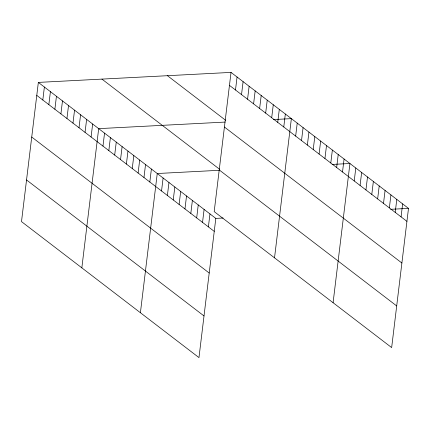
<?xml version="1.0" encoding="UTF-8"?>
<svg xmlns="http://www.w3.org/2000/svg" width="430" height="430" viewBox="0 0 430 430"><rect width="100%" height="100%" fill="white"/><g stroke="black" fill="none" stroke-linecap="round" stroke-linejoin="round"><path stroke-width="0.64" d="M38.345 82.409L21.5 221.617L198.972 357.604L215.817 218.397L38.345 82.409L231.028 72.396L408.5 208.383L391.655 347.59L214.183 211.603L231.028 72.396M42.812 100.007L44.381 87.032M48.843 104.635L50.412 91.654M54.879 109.258L56.448 96.282M60.909 113.88L62.484 100.905M66.946 118.503L68.515 105.527M72.982 123.125L74.551 110.15M79.013 127.753L80.582 114.772M85.049 132.375L86.618 119.4M91.079 136.998L92.654 124.023M81.84 267.852L98.685 128.645L225.212 122.072M102.974 146.109L104.544 133.133M108.828 150.597L110.397 137.621M114.686 155.085L116.256 142.11M120.54 159.573L122.109 146.598M126.398 164.061L127.968 151.086M132.252 168.549L133.827 155.574M138.111 173.037L139.68 160.057M143.969 177.525L145.539 164.545M149.823 182.008L151.392 169.033M140.406 312.728L157.251 173.521L219.51 170.285M161.535 190.984L163.11 178.009M167.394 195.473L168.963 182.497M173.252 199.961L174.822 186.986M179.106 204.449L180.675 191.474M184.964 208.937L186.534 195.962M190.818 213.425L192.387 200.45M196.677 217.913L198.246 204.938M202.53 222.401L204.105 209.421M208.389 226.889L209.958 213.909M235.495 89.994L237.064 77.018M241.526 94.621L243.1 81.641M247.562 99.244L249.131 86.269M253.598 103.867L255.167 90.891M259.629 108.489L261.198 95.514M265.665 113.111L267.234 100.136M271.695 117.739L273.27 104.759M277.732 122.362L279.301 109.387M283.768 126.984L285.337 114.009M274.523 257.839L291.368 118.632L273.485 119.561M295.657 136.095L297.227 123.12M301.511 140.583L303.085 127.608M307.369 145.071L308.939 132.096M313.228 149.559L314.798 136.584M319.082 154.048L320.651 141.072M324.94 158.536L326.51 145.555M330.794 163.024L332.363 150.043M336.652 167.512L338.222 154.531M342.506 171.995L344.081 159.019M333.089 302.715L349.934 163.507L332.051 164.437M354.223 180.971L355.793 167.996M360.077 185.459L361.646 172.484M365.935 189.947L367.505 176.972M371.789 194.435L373.364 181.46M377.647 198.923L379.217 185.948M383.506 203.411L385.076 190.436M389.36 207.9L390.929 194.919M395.218 212.388L396.788 199.407M401.072 216.876L402.641 203.895M215.817 218.397L223.1 218.021M390.617 209.313L408.5 208.383M229.459 85.371L406.93 221.359M167.442 75.701L225.772 120.395M224.417 127.027L401.889 263.015M101.931 79.104L219.773 169.404M219.225 169.947L396.696 305.934M36.776 95.385L214.248 231.372M31.734 137.041L209.206 273.028M26.542 179.96L204.008 315.948"/></g></svg>
